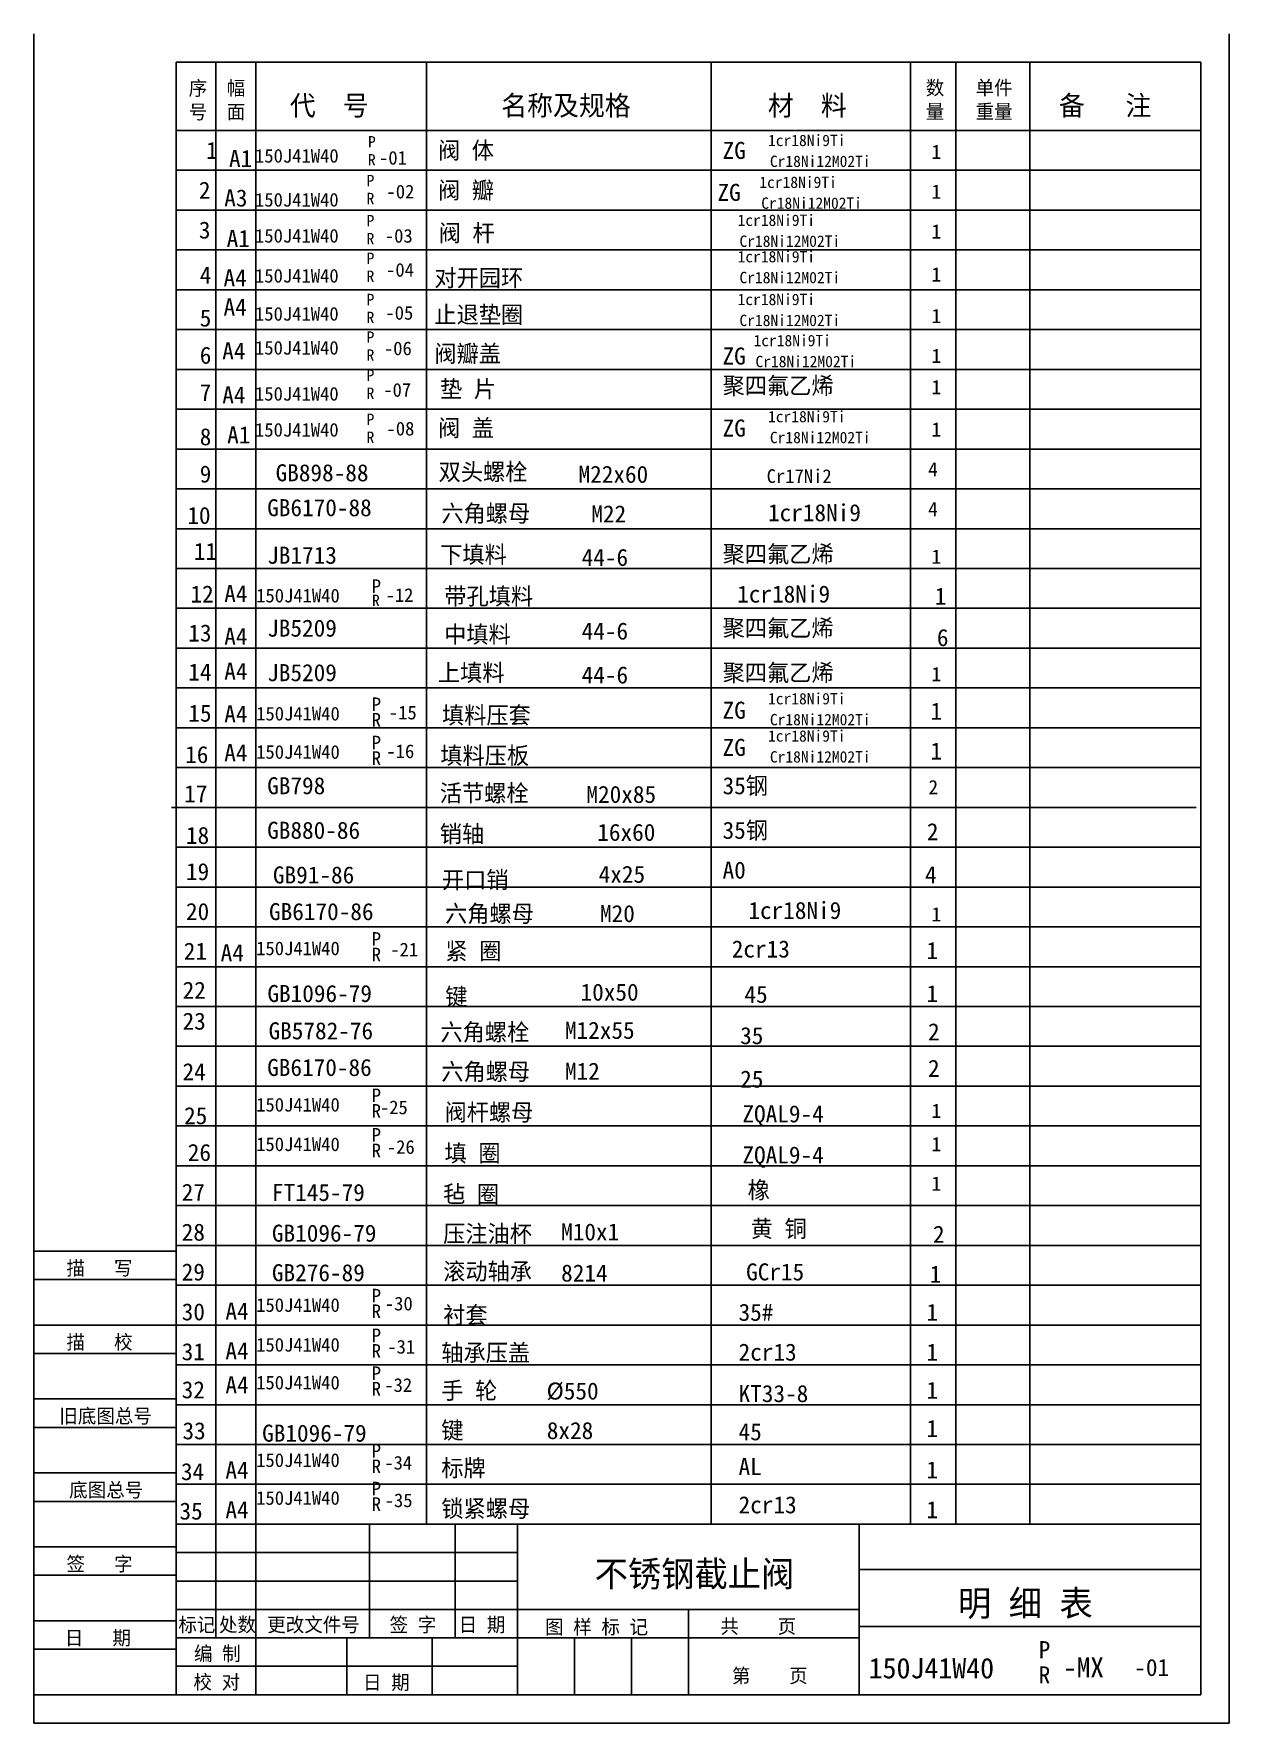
# Model space of a CAD drawing. Header units: metres. Extents: x 0 to 210, y 0 to 297.
import ezdxf

# ---------------------------------------------------------------- set-up
doc = ezdxf.new("R2010")
doc.units = ezdxf.units.M
for name, color, linetype in [('D', 1, 'Continuous'), ('FL', 5, 'Continuous'), ('T', 7, 'Continuous'), ('TL', 4, 'Continuous')]:
    doc.layers.add(name, color=color, linetype=linetype)

msp = doc.modelspace()

# ---------------------------------------------------------------- linework, layer by layer
at = {"layer": 'FL'}
for p, q in [((0, 297), (0, 0)), ((210, 0), (210, 297)), ((205, 273), (25, 273)), ((205, 266), (25, 266)), ((205, 259), (25, 259)), ((205, 252), (25, 252)), ((205, 245), (25, 245)), ((205, 238), (25, 238)), ((205, 237.97), (25, 237.97)), ((205, 231), (25, 231)), ((205, 224), (25, 224)), ((205, 217), (25, 217)), ((205, 210), (25, 210)), ((205, 203), (25, 203)), ((205, 196), (25, 196)), ((205, 189), (25, 189)), ((205, 182), (25, 182)), ((205, 175), (25, 175)), ((205, 168), (25, 168)), ((204.21, 161), (24.21, 161)), ((205, 154), (25, 154)), ((205, 147), (25, 147)), ((205, 140), (25, 140)), ((205, 133), (25, 133)), ((205, 126), (25, 126)), ((205, 119), (25, 119)), ((205, 112), (25, 112)), ((205, 105), (25, 105)), ((205, 98), (25, 98)), ((205, 91), (25, 91)), ((205, 84), (25, 84)), ((0, 78), (25, 78)), ((205, 77), (25, 77)), ((0, 70), (25, 70)), ((205, 70), (25, 70)), ((0, 65), (25, 65)), ((205, 63), (25, 63)), ((0, 57), (25, 57)), ((205, 56), (25, 56)), ((0, 52), (25, 52)), ((205, 49), (25, 49)), ((0, 44), (25, 44)), ((205, 42), (25, 42)), ((0, 39), (25, 39)), ((0, 31), (25, 31)), ((25, 30), (85, 30)), ((0, 26), (25, 26)), ((25, 25), (85, 25)), ((0, 18), (25, 18)), ((25, 20), (85, 20)), ((39, 15), (39, 5)), ((70, 5), (70, 15)), ((115, 15), (145, 15)), ((0, 13), (25, 13)), ((25, 10), (85, 10)), ((0, 0), (210, 0))]:
    msp.add_line(p, q, dxfattribs=at)
at = {"layer": 'TL'}
for p, q in [((25, 5), (25, 292)), ((205, 292), (25, 292)), ((32, 35), (32, 292)), ((39, 35), (39, 292)), ((69, 35), (69, 292)), ((119, 35), (119, 292)), ((154, 35), (154, 292)), ((162, 35), (162, 292)), ((175, 35), (175, 292)), ((205, 5), (205, 292)), ((205, 280), (25, 280)), ((0, 83), (25, 83)), ((205, 35), (25, 35)), ((32, 15), (32, 35)), ((39, 15), (39, 35)), ((59, 15), (59, 35)), ((74, 15), (74, 35)), ((85, 5), (85, 35)), ((145, 5), (145, 35)), ((145, 27), (205, 27)), ((85, 20), (145, 20)), ((115, 5), (115, 20)), ((115, 15), (25, 15)), ((55, 5), (55, 15)), ((95, 5), (95, 15)), ((105, 5), (105, 15)), ((145, 17), (205, 17)), ((0, 5), (205, 5))]:
    msp.add_line(p, q, dxfattribs=at)

# ---------------------------------------------------------------- texts
at = {"layer": 'D'}
for s, height, p in [('1cr18Ni9Ti', 2, (128.99, 277.26)), ('1', 3, (30.29, 275)), ('A1', 3, (34.29, 273.58)), ('150J41W40', 2.4, (38.86, 274.35)), ('P', 2, (58.7, 277.02)), ('-01', 2.4, (60.65, 274)), ('阀 体 ', 3, (71, 275)), ('ZG', 3, (121, 275)), ('1', 2.5, (157.7, 275)), ('R', 2, (58.7, 273.85)), ('Cr18Ni12M02Ti', 2, (129.32, 273.58)), ('2', 3, (29, 268)), ('P', 2, (58.46, 270.2)), ('-02', 2.4, (61.96, 268.06)), ('阀 瓣', 3, (71, 268)), ('ZG', 3, (120.1, 267.62)), ('1cr18Ni9Ti', 2, (127.46, 269.9)), ('1', 2.5, (157.7, 268)), ('A3', 3, (33.45, 266.64)), ('150J41W40', 2.4, (38.86, 266.62)), ('R', 2, (58.46, 267.04)), ('Cr18Ni12M02Ti', 2, (127.8, 266.23)), ('P', 2, (58.46, 263.15)), ('1cr18Ni9Ti', 2, (123.64, 263.22)), ('3', 3, (29, 261)), ('A1', 3, (33.88, 259.52)), ('150J41W40', 2.4, (38.86, 260.29)), ('R', 2, (58.46, 259.99)), ('-03', 2.4, (61.67, 260.28)), ('阀 杆', 3, (71.12, 260.47)), ('Cr18Ni12M02Ti', 2, (123.97, 259.54)), ('1', 2.5, (157.7, 261)), ('P', 2, (58.46, 256.53)), ('1cr18Ni9Ti', 2, (123.64, 256.82)), ('4', 3, (29.15, 253.07)), ('A4', 3, (33.33, 252.61)), ('150J41W40', 2.4, (38.86, 253.26)), ('-04', 2.4, (61.89, 254.3)), ('对开园环', 3, (70.37, 252.58)), ('1', 2.5, (157.7, 253.44)), ('R', 2, (58.46, 253.37)), ('Cr18Ni12M02Ti', 2, (123.97, 253.15)), ('A4', 3, (33.33, 247.47)), ('P', 2, (58.46, 249.29)), ('止退垫圈', 3, (70.37, 246.12)), ('1cr18Ni9Ti', 2, (123.64, 249.3)), ('5', 3, (29.15, 245.54)), ('150J41W40', 2.4, (38.86, 246.57)), ('R', 2, (58.46, 246.13)), ('-05', 2.4, (61.77, 246.74)), ('Cr18Ni12M02Ti', 2, (123.97, 245.62)), ('1', 2.5, (157.7, 246.15)), ('P', 2, (58.46, 242.68)), ('1cr18Ni9Ti', 2, (126.44, 242.07)), ('6', 3, (29.15, 238.99)), ('A4', 3, (33.1, 239.75)), ('150J41W40', 2.4, (38.86, 240.6)), ('R', 2, (58.46, 239.51)), ('-06', 2.4, (61.51, 240.5)), ('阀瓣盖', 3, (70.37, 239.28)), ('ZG', 3, (120.98, 238.85)), ('1', 2.5, (157.7, 239.13)), ('P', 2, (58.46, 235.98)), ('Cr18Ni12M02Ti', 2, (126.78, 238.39)), ('7', 3, (29.15, 232.43)), ('A4', 3, (33.11, 232.01)), ('150J41W40', 2.4, (38.86, 232.51)), ('R', 2, (58.46, 232.81)), ('-07', 2.4, (61.39, 233.2)), ('垫 片', 3, (71.36, 233.06)), ('聚四氟乙烯', 3, (121, 233.64)), ('1', 2.5, (157.7, 233.64)), ('P', 2, (58.46, 228.22)), ('-08', 2.4, (61.96, 226.39)), ('阀 盖', 3, (71, 226.19)), ('ZG', 3, (121, 226.19)), ('1cr18Ni9Ti', 2, (128.99, 228.7)), ('8', 3, (29.15, 224.66)), ('A1', 3, (33.97, 225)), ('150J41W40', 2.4, (38.86, 226.18)), ('R', 2, (58.46, 225.06)), ('Cr18Ni12M02Ti', 2, (129.32, 225.03)), ('1', 2.5, (157.7, 226.19)), ('9', 3, (29.15, 218.11)), ('GB898-88', 3, (42.48, 218.33)), ('双头螺栓', 3, (71.12, 218.49)), ('M22x60', 3, (95.69, 218.06)), ('Cr17Ni2', 2.4, (128.74, 218.04)), ('4', 2.5, (157.11, 219.19)), ('GB6170-88', 3, (41, 212.19)), ('六角螺母', 3, (71.6, 211.19)), ('M22', 3, (97.94, 211.1)), ('1cr18Ni9', 3, (128.98, 211.31)), ('4', 2.5, (157.11, 212.19)), ('10', 3, (26.97, 210.83)), ('11', 3, (28.11, 204.52)), ('JB1713', 3, (41, 203.83)), ('下填料', 3, (71.39, 203.96)), ('44-6', 3, (96.24, 203.45)), ('聚四氟乙烯', 3, (121, 204.05)), ('1', 2.5, (157.7, 203.83)), ('12', 3, (27.52, 197.01)), ('A4', 3, (33.45, 197.08)), ('150J41W40', 2.4, (39.06, 197.04)), ('P', 2.4, (59.37, 198.69)), ('-12', 2.4, (61.79, 197.13)), ('带孔填料', 3, (72.12, 196.63)), ('1cr18Ni9', 3, (123.57, 197.01)), ('1', 3, (158.26, 196.63)), ('R', 2, (59.41, 196.39)), ('13', 3, (27.14, 190.16)), ('JB5209', 3, (41, 191.02)), ('中填料', 3, (72.09, 189.91)), ('44-6', 3, (96.24, 190.5)), ('聚四氟乙烯', 3, (121, 191.02)), ('A4', 3, (33.45, 189.58)), ('6', 3, (158.65, 189.36)), ('14', 3, (27.14, 183.3)), ('A4', 3, (33.45, 183.44)), ('JB5209', 3, (41, 183.19)), ('上填料', 3, (71, 183.19)), ('44-6', 3, (96.24, 182.79)), ('聚四氟乙烯', 3, (121, 183.19)), ('1', 2.5, (157.7, 183.19)), ('1cr18Ni9Ti', 2, (128.99, 179.11)), ('15', 3, (27.14, 176.06)), ('A4', 3, (33.45, 175.94)), ('150J41W40', 2.4, (39.06, 176.28)), ('P', 2.4, (59.37, 177.93)), ('-15', 2.4, (62.37, 176.47)), ('填料压套', 3, (71.71, 175.72)), ('ZG', 3, (121, 176.59)), ('1', 3, (157.52, 176.41)), ('R', 2.4, (59.37, 175.19)), ('Cr18Ni12M02Ti', 2, (129.32, 175.43)), ('P', 2.4, (59.37, 171.2)), ('ZG', 3, (121, 170.05)), ('1cr18Ni9Ti', 2, (128.99, 172.56)), ('1', 3, (157.52, 169.42)), ('16', 3, (26.59, 168.79)), ('A4', 3, (33.45, 169.12)), ('150J41W40', 2.4, (39.06, 169.55)), ('R', 2.4, (59.37, 168.46)), ('-16', 2.4, (61.94, 169.67)), ('填料压板', 3, (71.41, 168.63)), ('Cr18Ni12M02Ti', 2, (129.32, 168.89)), ('GB798', 3, (41, 163.31)), ('35钢', 3, (121, 163.31)), ('17', 3, (26.43, 161.9)), ('活节螺栓', 3, (71.32, 162.01)), ('M20x85', 3, (97.08, 161.79)), ('2', 2.5, (157.17, 163.31)), ('18', 3, (26.73, 154.58)), ('GB880-86', 3, (41, 155.48)), ('销轴', 3, (71.32, 154.85)), ('16x60', 3, (98.99, 155.12)), ('35钢', 3, (121, 155.48)), ('2', 3, (156.89, 155.23)), ('A0', 3, (121, 148.48)), ('19', 3, (26.73, 148.21)), ('GB91-86', 3, (42.01, 147.63)), ('开口销', 3, (71.7, 146.78)), ('4x25', 3, (99.23, 147.74)), ('4', 3, (156.55, 147.65)), ('20', 3, (26.73, 141.2)), ('GB6170-86', 3, (41.32, 141.18)), ('六角螺母', 3, (72.24, 140.83)), ('M20', 3, (99.47, 140.83)), ('1cr18Ni9', 3, (125.53, 141.39)), ('1', 2.5, (157.7, 140.95)), ('21', 3, (26.34, 134.23)), ('A4', 3, (32.82, 133.95)), ('150J41W40', 2.4, (39.06, 135.02)), ('P', 2.4, (59.37, 136.67)), ('-21', 2.4, (62.62, 134.81)), ('紧 圈', 3, (72.3, 134.26)), ('2cr13', 3, (122.62, 134.61)), ('1', 3, (156.8, 134.34)), ('R', 2.4, (59.37, 133.93)), ('22', 3, (26.14, 127.36)), ('GB1096-79', 3, (41.04, 126.78)), ('键', 3, (72.3, 126.24)), ('10x50', 3, (96.05, 127.02)), ('45', 3, (124.84, 126.64)), ('1', 3, (156.8, 126.76)), ('23', 3, (26.13, 121.92)), ('GB5782-76', 3, (41.24, 120.23)), ('六角螺栓', 3, (71.44, 119.99)), ('M12x55', 3, (93.31, 120.31)), ('35', 3, (124.09, 119.38)), ('2', 3, (157.09, 120.05)), ('24', 3, (26.13, 113.03)), ('GB6170-86', 3, (41, 113.78)), ('六角螺母', 3, (71.58, 113.05)), ('M12', 3, (93.31, 113.13)), ('2', 3, (157.09, 113.63)), ('25', 3, (124.09, 111.74)), ('150J41W40', 2.4, (39.06, 107.53)), ('P', 2.4, (59.37, 109.18)), ('25', 3, (26.4, 105.3)), ('R', 2.4, (59.37, 106.44)), ('-25', 2.4, (60.8, 107.07)), ('阀杆螺母', 3, (72.16, 105.91)), ('ZQAL9-4', 3, (124.49, 105.63)), ('1', 2.5, (157.7, 106.41)), ('P', 2.4, (59.37, 102.23)), ('26', 3, (27.05, 98.84)), ('150J41W40', 2.4, (39.06, 100.58)), ('R', 2.4, (59.37, 99.48)), ('-26', 2.4, (62.02, 100.1)), ('填 圈', 3, (72.16, 98.71)), ('ZQAL9-4', 3, (124.49, 98.4)), ('1', 2.5, (157.7, 100.55)), ('橡 ', 3, (125.41, 92.22)), ('1', 2.5, (157.7, 93.62)), ('27', 3, (25.98, 91.84)), ('FT145-79', 3, (41.83, 91.81)), ('毡 圈', 3, (71.91, 91.51)), ('28', 3, (25.98, 84.83)), ('GB1096-79', 3, (41.83, 84.65)), ('压注油杯', 3, (71.91, 84.56)), ('M10x1', 3, (92.64, 84.87)), ('黄 铜', 3, (125.95, 85.44)), ('2', 3, (157.96, 84.46)), ('29', 3, (25.98, 77.82)), ('GB276-89', 3, (41.83, 77.7)), ('滚动轴承', 3, (71.92, 77.93)), ('8214', 3, (92.64, 77.64)), ('GCr15', 3, (125.13, 77.84)), ('1', 3, (157.38, 77.45)), ('150J41W40', 2.4, (39.06, 72.32)), ('P', 2.4, (59.37, 73.97)), ('-30', 2.4, (61.67, 72.57)), ('30', 3, (25.98, 70.82)), ('A4', 3, (33.66, 70.94)), ('R', 2.4, (59.37, 71.22)), ('衬套', 3, (71.92, 70.28)), ('35#', 3, (123.81, 70.74)), ('1', 3, (156.8, 70.74)), ('P', 2.4, (59.37, 66.98)), ('31', 3, (25.98, 63.81)), ('A4', 3, (33.66, 63.96)), ('150J41W40', 2.4, (39.06, 65.33)), ('R', 2.4, (59.37, 64.24)), ('-31', 2.4, (62.1, 64.98)), ('轴承压盖', 3, (71.59, 63.63)), ('2cr13', 3, (123.81, 63.74)), ('1', 3, (156.8, 63.74)), ('P', 2.4, (59.37, 60.33)), ('32', 3, (25.98, 57.12)), ('A4', 3, (33.66, 57.98)), ('150J41W40', 2.4, (39.06, 58.68)), ('R', 2.4, (59.37, 57.59)), ('-32', 2.4, (61.57, 58.25)), ('手 轮', 3, (71.59, 56.98)), ('%%c550', 3, (90.08, 56.9)), ('KT33-8', 3, (123.81, 56.45)), ('1', 3, (156.8, 57.03)), ('33', 3, (26.12, 49.91)), ('GB1096-79', 3, (40.11, 49.49)), ('键', 3, (71.59, 50)), ('8x28', 3, (90.12, 49.95)), ('45', 3, (123.81, 49.74)), ('1', 3, (156.8, 50.32)), ('P', 2.4, (59.37, 46.7)), ('34', 3, (25.85, 42.73)), ('A4', 3, (33.66, 43.01)), ('150J41W40', 2.4, (39.06, 45.05)), ('R', 2.4, (59.37, 43.96)), ('-34', 2.4, (61.57, 44.59)), ('标牌', 3, (71.59, 43.35)), ('AL', 3, (123.81, 43.61)), ('1', 3, (156.8, 43.03)), ('P', 2.4, (59.37, 40.05)), ('35', 3, (25.59, 35.8)), ('A4', 3, (33.66, 36.03)), ('150J41W40', 2.4, (39.06, 38.4)), ('R', 2.4, (59.37, 37.31)), ('-35', 2.4, (61.64, 37.99)), ('锁紧螺母', 3, (71.59, 36.24)), ('2cr13', 3, (123.81, 36.9)), ('1', 3, (156.8, 36.03)), ('不锈钢截止阀', 4.5, (98.52, 24)), ('P', 3, (176.53, 11.43)), ('150J41W40', 3.6, (146.66, 7.88)), ('R', 3, (176.53, 7)), ('-MX', 3.5, (180.84, 8.07)), ('-01', 3, (193.33, 8.3))]:
    msp.add_text(s, height=height, dxfattribs=at).set_placement(p)
at = {"layer": 'T'}
for s, height, p in [('序', 2.5, (27.21, 286.18)), ('幅', 2.5, (33.9, 286.21)), ('数', 2.5, (156.7, 286.26)), ('单件', 2.5, (165.45, 286.26)), ('代  号', 3.5, (44.97, 282.64)), ('名称及规格', 3.5, (82.11, 282.64)), ('材  料', 3.5, (128.96, 282.64)), ('备   注', 3.5, (180.09, 282.64)), ('号', 2.5, (27.21, 282.02)), ('面', 2.5, (33.9, 282.04)), ('量', 2.5, (156.7, 282.09)), ('重量', 2.5, (165.45, 282.09)), ('描   写', 2.5, (5.74, 78.76)), ('描   校', 2.5, (5.74, 65.76)), ('旧底图总号', 2.5, (4.49, 52.76)), ('底图总号', 2.5, (6.22, 39.76)), ('签   字', 2.5, (5.74, 26.76)), ('明 细 表', 4.5, (162.36, 18.84)), ('标记', 2.5, (25.39, 16.07)), ('处数', 2.5, (32.54, 16.07)), ('更改文件号', 2.5, (41.01, 16.07)), ('签 字', 2.5, (62.5, 16.07)), ('日 期', 2.5, (74.64, 16.07)), ('图 样 标 记', 2.5, (89.81, 15.68)), (' 共    页', 2.5, (118.92, 15.79)), ('日   期', 2.5, (5.45, 13.76)), ('编 制', 2.5, (28.14, 10.99)), ('第    页', 2.5, (122.65, 7.1)), ('校 对', 2.5, (28.05, 5.99)), ('日 期', 2.5, (57.84, 5.93))]:
    msp.add_text(s, height=height, dxfattribs=at).set_placement(p)

doc.saveas('drawing.dxf')
